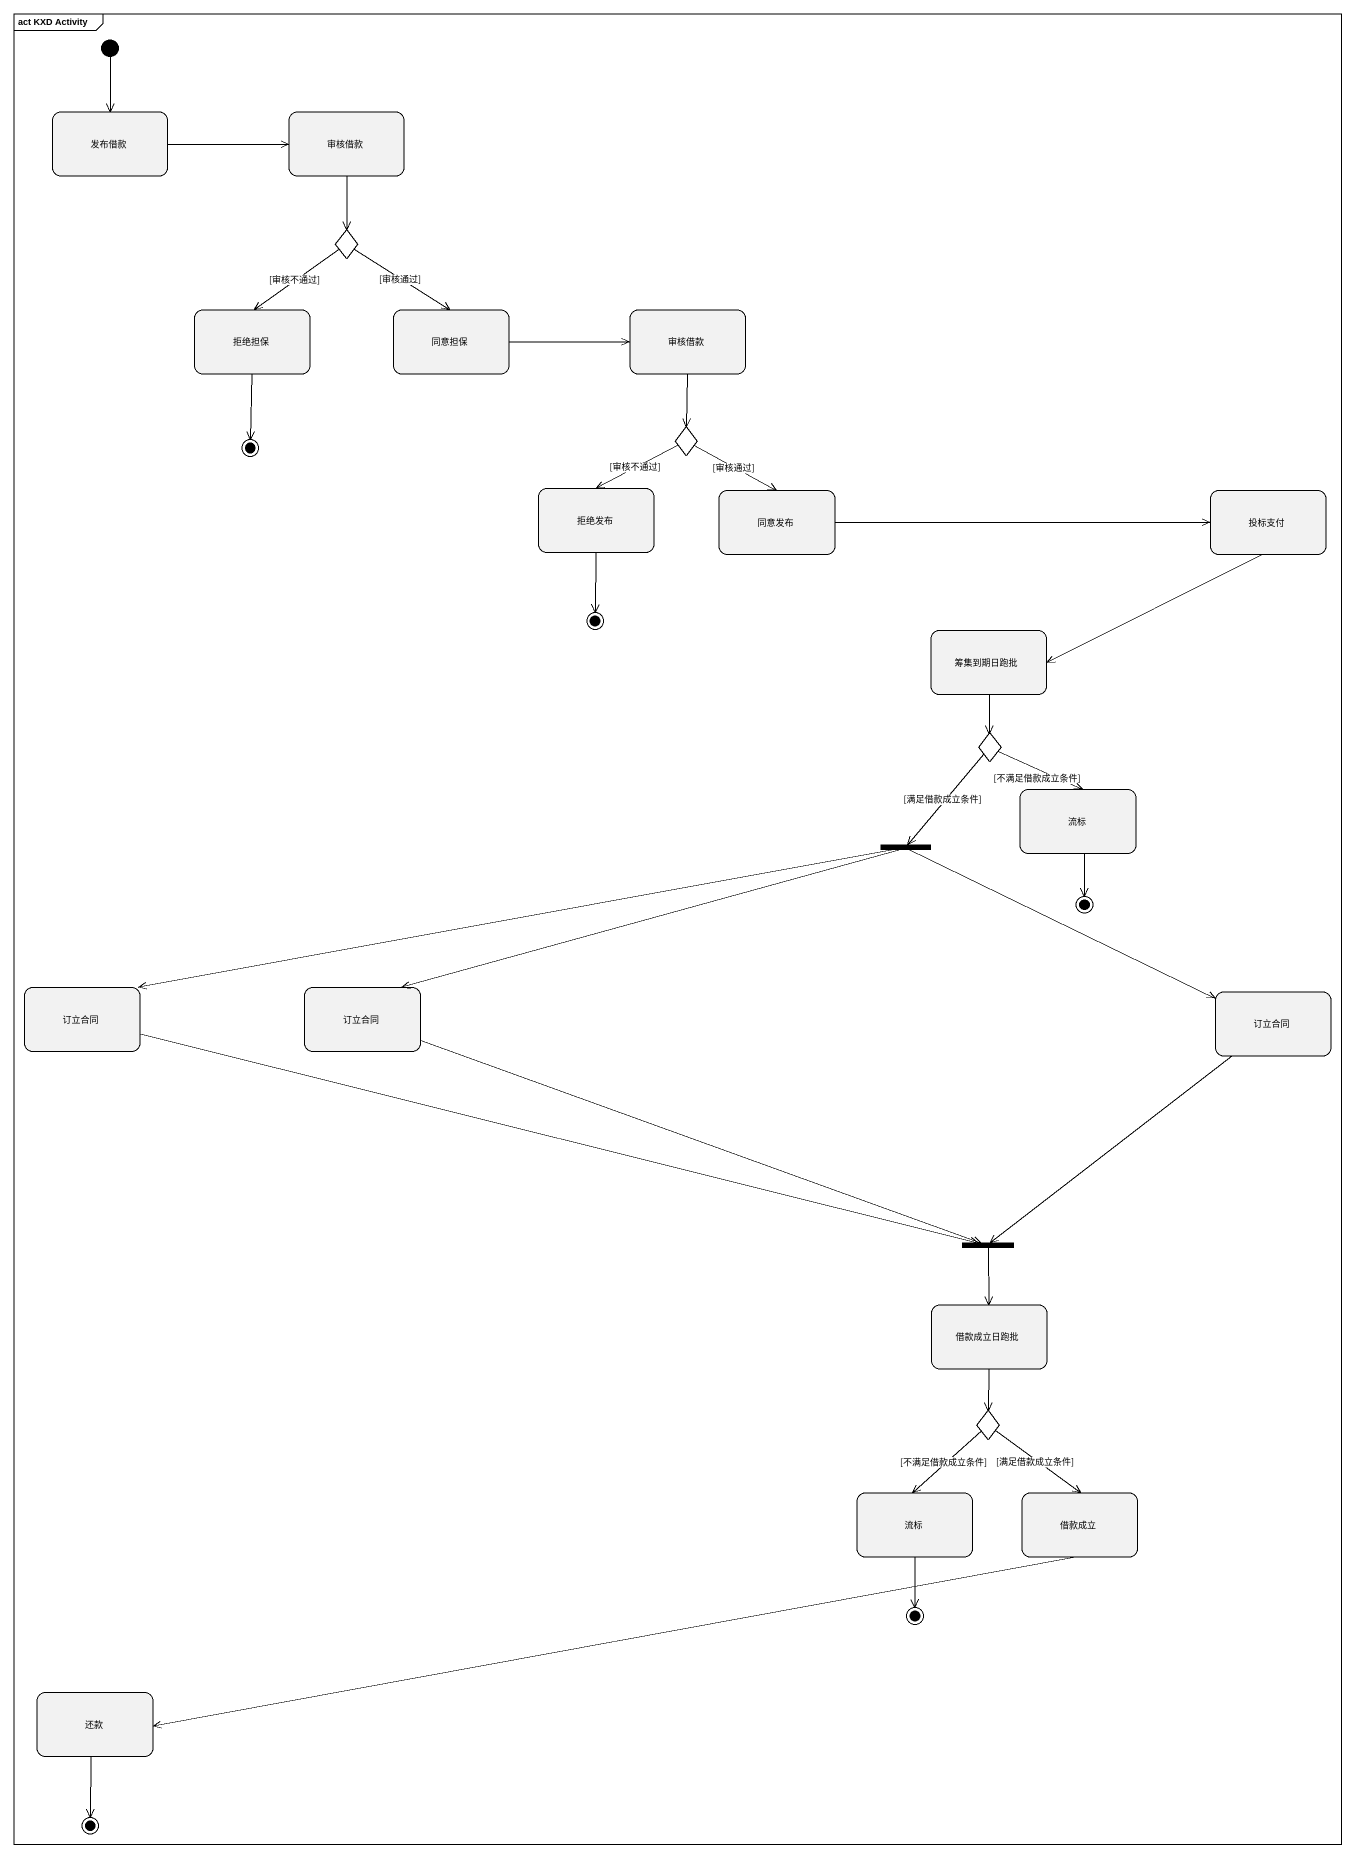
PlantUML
@startuml
mainframe act KXD Activity
hide empty description
state 发布借款
state 审核借款
state choice1 <<choice>>
state 拒绝担保
state 同意担保
state "审核借款" as 审核借款_2
state choice2 <<choice>>
state final1 <<end>>
state 拒绝发布
state 同意发布
state 投标支付
state final2 <<end>>
state 筹集到期日跑批
state choice3 <<choice>>
state 流标
state fork1 <<fork>>
state final3 <<end>>
state 订立合同
state "订立合同" as 订立合同_2
state "订立合同" as 订立合同_3
state fork2 <<join>>
state 借款成立日跑批
state choice4 <<choice>>
state "流标" as 流标_2
state 借款成立
state final4 <<end>>
state 还款
state final5 <<end>>
[*] --> 发布借款
发布借款 -right-> 审核借款
审核借款 --> choice1
choice1 --> 拒绝担保 : [审核不通过]
choice1 --> 同意担保 : [审核通过]
拒绝担保 --> final1
同意担保 -right-> 审核借款_2
审核借款_2 --> choice2
choice2 --> 拒绝发布 : [审核不通过]
choice2 --> 同意发布 : [审核通过]
拒绝发布 --> final2
同意发布 -right-> 投标支付
投标支付 -left-> 筹集到期日跑批
筹集到期日跑批 --> choice3
choice3 --> 流标 : [不满足借款成立条件]
choice3 --> fork1 : [满足借款成立条件]
流标 --> final3
fork1 -left-> 订立合同
fork1 -left-> 订立合同_2
fork1 -right-> 订立合同_3
订立合同 -right-> fork2
订立合同_2 -right-> fork2
订立合同_3 --> fork2
fork2 --> 借款成立日跑批
借款成立日跑批 --> choice4
choice4 --> 流标_2 : [不满足借款成立条件]
choice4 --> 借款成立 : [满足借款成立条件]
流标_2 --> final4
借款成立 -left-> 还款
还款 --> final5
@enduml
